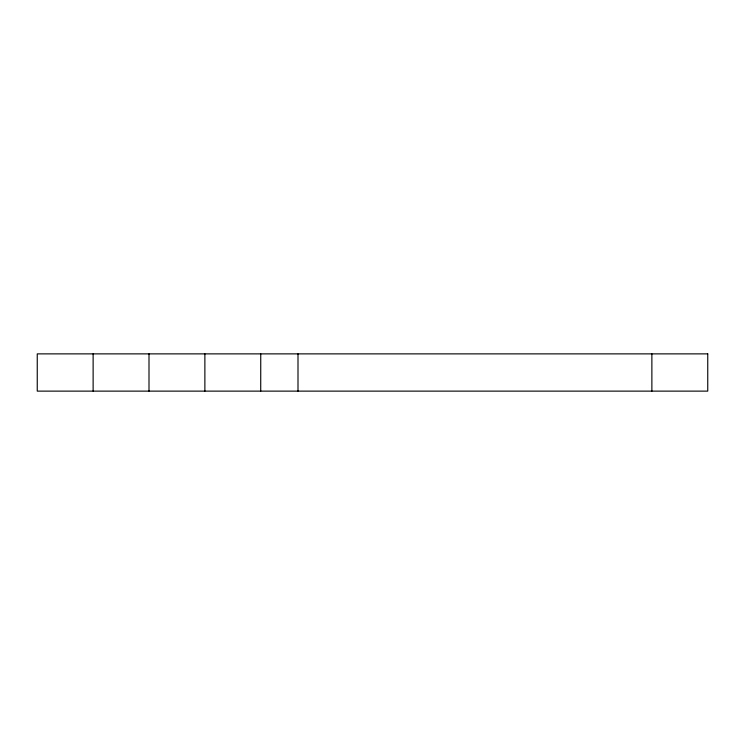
<?xml version="1.0" encoding="UTF-8"?>
<svg xmlns="http://www.w3.org/2000/svg" width="745" height="745" viewBox="0 0 745 745"><rect width="100%" height="100%" fill="white"/><g stroke="black" fill="none" stroke-linecap="round" stroke-linejoin="round"><path stroke-width="1.12" d="M651.875 353.875L651.875 391.125M298 353.875L298 391.125M260.75 353.875L260.722 391.125M204.875 353.875L204.875 391.125M149 353.875L149 391.125M93.125 353.875L93.125 391.125M707.75 353.875L37.25 353.875L37.25 391.125L707.75 391.125L707.75 353.875"/></g></svg>
